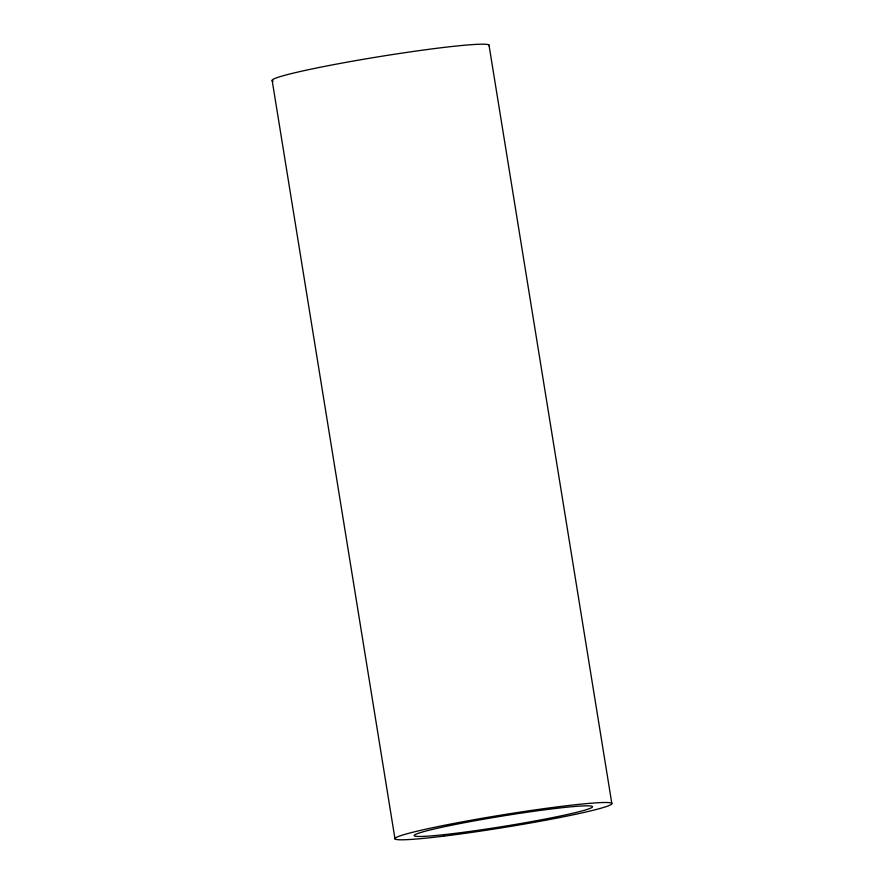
<?xml version="1.0" encoding="UTF-8"?>
<svg xmlns="http://www.w3.org/2000/svg" width="884" height="884" viewBox="0 0 884 884"><rect width="100%" height="100%" fill="white"/><g stroke="black" fill="none" stroke-linecap="round" stroke-linejoin="round"><path stroke-width="1.33" d="M489.007 45.073L611.816 803.379M272.184 80.621L394.993 838.927M273.211 81.107A109.925 6.332 -9.2 0 1 375.998 57.184A109.925 6.332 -9.2 0 1 488.907 45.747M443.613 836.154A109.925 6.332 -9.2 0 0 611.728 804.053A109.925 6.332 -9.2 0 0 454.884 823.247A109.925 6.332 -9.2 0 0 443.613 836.154M454.288 833.468A90.29 5.194 -9.2 0 0 592.379 807.103A90.29 5.194 -9.2 0 0 463.548 822.871A90.29 5.194 -9.2 0 0 454.288 833.468"/></g></svg>
